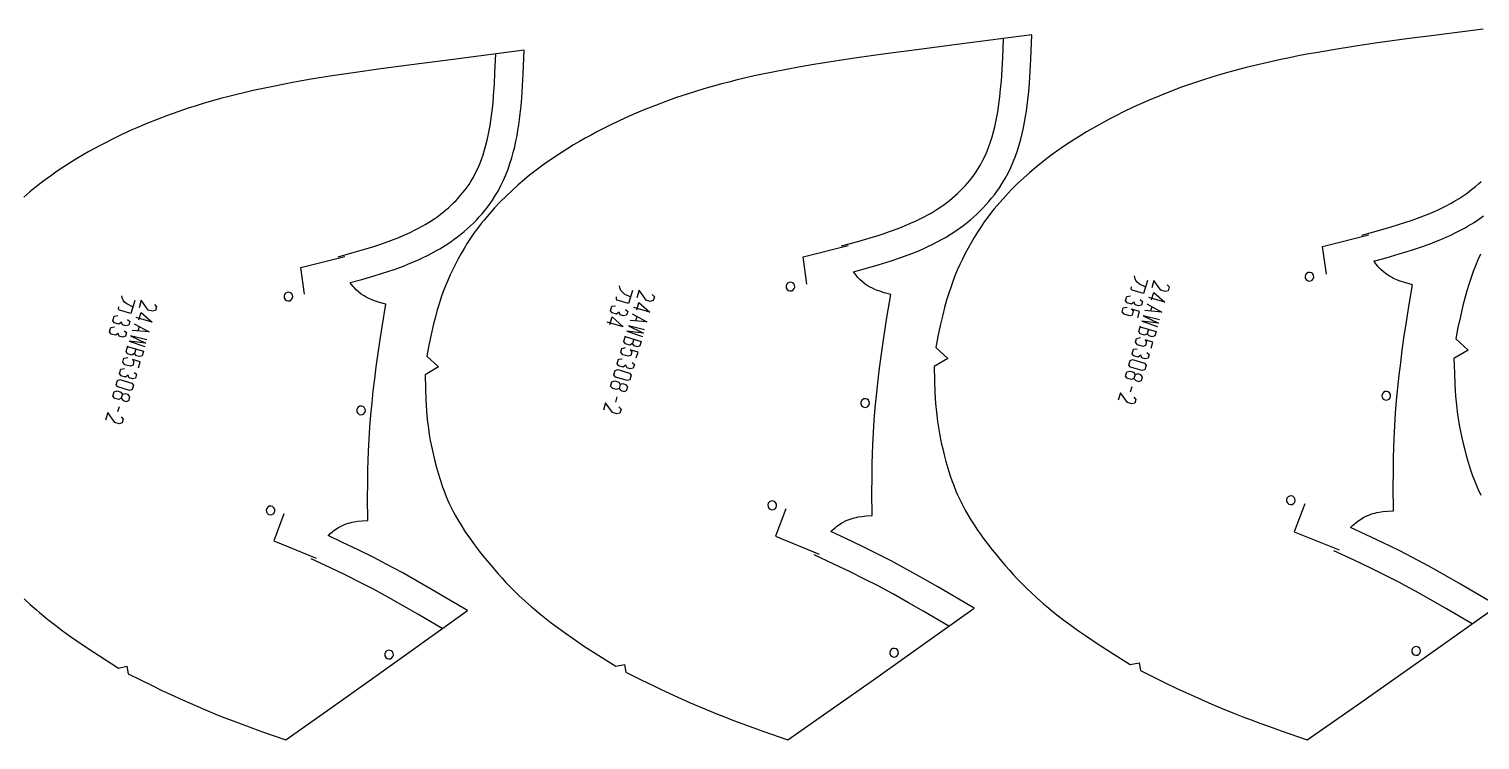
# Model space of a CAD drawing. Extents: x 870 to 2252, y -335 to 1751.
# Drawn here: x 1222.5 to 1638.4, y 1058.3 to 1262 of the extents above; entities that cross this region are included whole.
import ezdxf

# ---------------------------------------------------------------- set-up
doc = ezdxf.new("R2010")
doc.units = 0

msp = doc.modelspace()

# ---------------------------------------------------------------- linework, layer by layer
for points in [[(1639.35791, 1262.010498), (1625.968384, 1260.289917), (1617.505493, 1259.184937), (1609.049072, 1258.024048), (1602.713501, 1257.091431), (1596.38562, 1256.085693), (1591.35498, 1255.220703), (1588.843384, 1254.763428), (1586.335083, 1254.287598), (1583.830933, 1253.792114), (1581.331055, 1253.275757), (1578.836548, 1252.737061), (1576.347778, 1252.174561), (1573.865479, 1251.587036), (1571.390137, 1250.973267), (1568.922485, 1250.331787), (1566.463257, 1249.661499), (1564.012939, 1248.960693), (1561.572266, 1248.22876), (1559.141357, 1247.463379), (1555.988525, 1246.414307), (1552.855103, 1245.306641), (1549.742676, 1244.140137), (1546.651978, 1242.913696), (1543.584595, 1241.627441), (1542.060181, 1240.96167), (1539.029785, 1239.584839), (1536.025757, 1238.146973), (1534.267578, 1237.270386), (1532.520142, 1236.371948), (1530.783813, 1235.451172), (1529.060181, 1234.507202), (1527.349609, 1233.539673), (1525.653564, 1232.548096), (1523.972656, 1231.53186), (1522.307739, 1230.490112), (1520.660156, 1229.422729), (1519.030762, 1228.328979), (1517.420288, 1227.208374), (1515.829834, 1226.060425), (1514.260132, 1224.884155), (1512.712646, 1223.67981), (1511.187744, 1222.445801), (1509.33728, 1220.880493), (1507.526367, 1219.268677), (1505.758911, 1217.609619), (1504.038086, 1215.902344), (1502.367432, 1214.145386), (1500.750488, 1212.338623), (1499.190796, 1210.480225), (1498.433105, 1209.531372), (1497.36438, 1208.13501), (1496.328735, 1206.712036), (1495.326782, 1205.26355), (1494.359131, 1203.790894), (1493.426514, 1202.294922), (1492.529175, 1200.776978), (1491.667969, 1199.238403), (1490.843262, 1197.67981), (1490.05542, 1196.102661), (1489.30542, 1194.507935), (1488.593506, 1192.896851), (1487.920532, 1191.270752), (1487.286865, 1189.630249), (1486.693115, 1187.977173), (1486.139526, 1186.31189), (1485.519653, 1184.270142), (1484.952271, 1182.214478), (1484.429443, 1180.147217), (1483.711182, 1177.029053), (1483.047607, 1173.896851), (1482.411377, 1170.757324), (1485.90979, 1167.571411), (1481.928589, 1165.286011), (1482.032349, 1161.207031), (1482.1604, 1157.947998), (1482.251709, 1156.320801), (1482.366699, 1154.695923), (1482.600464, 1152.194458), (1482.929077, 1149.5625), (1483.193726, 1147.81311), (1483.494019, 1146.068237), (1484.008911, 1143.460571), (1484.394043, 1141.729248), (1484.811523, 1140.003784), (1485.318237, 1138.075928), (1485.587646, 1137.116089), (1486.160889, 1135.207031), (1486.465698, 1134.258545), (1487.11438, 1132.376343), (1487.458984, 1131.443359), (1488.191406, 1129.596436), (1488.580322, 1128.683105), (1488.984619, 1127.776978), (1489.842285, 1125.989136), (1490.327515, 1125.048828), (1490.831055, 1124.118286), (1491.890259, 1122.284668), (1492.443726, 1121.380859), (1493.593872, 1119.598267), (1494.188599, 1118.718384), (1495.412598, 1116.980347), (1496.039795, 1116.121338), (1497.320435, 1114.422119), (1498.629395, 1112.745483), (1499.687622, 1111.424927), (1501.30188, 1109.469971), (1502.397827, 1108.185791), (1503.510864, 1106.917847), (1504.642578, 1105.667358), (1505.793701, 1104.435425), (1506.965698, 1103.223267), (1508.72998, 1101.476196), (1509.629028, 1100.619141), (1511.458618, 1098.937134), (1513.327637, 1097.296875), (1514.276001, 1096.492065), (1516.198242, 1094.911987), (1517.171387, 1094.136597), (1519.139648, 1092.61377), (1521.134521, 1091.127686), (1522.236816, 1090.328857), (1523.345703, 1089.539917), (1525.581177, 1087.988892), (1528.97168, 1085.718628), (1532.395752, 1083.499146), (1538.142822, 1079.861084), (1540.692261, 1080.420776), (1541.144531, 1078.14502), (1548.202271, 1074.673462), (1551.353516, 1073.1604), (1554.085571, 1071.880737), (1557.55188, 1070.30603), (1559.87439, 1069.28186), (1562.205688, 1068.278198), (1564.546021, 1067.295532), (1568.072754, 1065.861206), (1570.434326, 1064.932007), (1572.876099, 1063.996704), (1575.325317, 1063.081543), (1577.780884, 1062.183228), (1581.473511, 1060.860962), (1588.87854, 1058.268555), (1603.283813, 1068.334473), (1614.072632, 1075.906128), (1624.023193, 1082.932495), (1643.499512, 1096.745483), (1632.88855, 1102.915771), (1628.363525, 1105.497925), (1623.795898, 1108.036255), (1620.71106, 1109.700317), (1619.125732, 1110.537598), (1615.222778, 1112.539551), (1610.517578, 1114.855957), (1605.814941, 1117.09729), (1601.355103, 1119.182617), (1601.913696, 1119.732056), (1602.243896, 1120.033936), (1602.926025, 1120.610229), (1603.278198, 1120.884033), (1604.004517, 1121.399292), (1604.76001, 1121.868408), (1605.14856, 1122.08374), (1605.979614, 1122.490112), (1606.548706, 1122.729614), (1607.128052, 1122.944702), (1607.715942, 1123.135498), (1608.311035, 1123.30249), (1608.911865, 1123.446045), (1609.516724, 1123.567017), (1610.601318, 1123.729248), (1611.965332, 1123.860474), (1613.608521, 1123.962158), (1613.58606, 1130.877441), (1613.602661, 1135.025757), (1613.660767, 1139.172607), (1613.730225, 1141.936279), (1613.829956, 1144.698853), (1614.011719, 1148.323242), (1614.249756, 1151.94519), (1614.541016, 1155.564087), (1614.882324, 1159.179199), (1615.270142, 1162.790283), (1615.701172, 1166.396484), (1616.172485, 1169.997681), (1616.747803, 1174.053467), (1617.258545, 1177.435791), (1617.970703, 1181.940308), (1619.076172, 1188.690552), (1617.138672, 1189.239624), (1615.861694, 1189.649658), (1615.230713, 1189.877808), (1614.606323, 1190.125732), (1613.672607, 1190.546875), (1613.059448, 1190.861694), (1612.460449, 1191.203003), (1611.593506, 1191.764404), (1610.77356, 1192.386719), (1610.009155, 1193.070435), (1609.398071, 1193.711548), (1609.109619, 1194.048096), (1608.564453, 1194.748779), (1608.05835, 1195.4823), (1608.031494, 1195.524658), (1611.561157, 1196.481812), (1615.293091, 1197.546387), (1617.80603, 1198.309204), (1619.110718, 1198.724365), (1621.636963, 1199.572266), (1624.160645, 1200.48877), (1625.47522, 1200.997192), (1627.212891, 1201.706177), (1628.936157, 1202.456543), (1629.858032, 1202.878662), (1631.551025, 1203.696411), (1632.473755, 1204.166748), (1634.14917, 1205.069946), (1635.068848, 1205.595093), (1636.750244, 1206.613281), (1638.413208, 1207.704834), (1639.447266, 1208.429443)], [(1509.949707, 1260.334351), (1489.263062, 1257.659546), (1476.230469, 1255.969971), (1467.992798, 1254.884766), (1459.761719, 1253.744995), (1453.595093, 1252.82959), (1447.435913, 1251.842651), (1442.538452, 1250.993774), (1440.093384, 1250.544922), (1435.213745, 1249.592163), (1432.780273, 1249.085571), (1430.352051, 1248.557129), (1427.929321, 1248.005615), (1425.513062, 1247.429688), (1423.10376, 1246.827881), (1420.702026, 1246.199219), (1418.30835, 1245.542358), (1415.923584, 1244.855713), (1413.548462, 1244.138428), (1411.182739, 1243.38855), (1408.112793, 1242.360474), (1405.062134, 1241.275024), (1402.03186, 1240.131714), (1399.023071, 1238.930298), (1396.037354, 1237.67041), (1394.553223, 1237.018311), (1391.603882, 1235.669678), (1388.680298, 1234.261719), (1386.967773, 1233.402832), (1385.265747, 1232.522339), (1383.574951, 1231.620117), (1381.89624, 1230.695313), (1380.230713, 1229.747437), (1378.579224, 1228.776123), (1376.942505, 1227.780762), (1375.321899, 1226.76062), (1373.717773, 1225.715454), (1372.131592, 1224.644531), (1370.564087, 1223.547485), (1369.016113, 1222.423828), (1367.488403, 1221.272583), (1365.982422, 1220.093872), (1364.498779, 1218.886353), (1362.696045, 1217.352905), (1360.932495, 1215.774414), (1359.21106, 1214.14978), (1357.5354, 1212.478149), (1355.908691, 1210.758423), (1354.334717, 1208.98999), (1352.816162, 1207.171631), (1352.078979, 1206.243408), (1351.037354, 1204.875488), (1350.028076, 1203.481812), (1349.05188, 1202.063354), (1348.109131, 1200.621338), (1347.200562, 1199.156738), (1346.326538, 1197.670898), (1345.487671, 1196.164673), (1344.684326, 1194.639282), (1343.917114, 1193.095703), (1343.186646, 1191.535156), (1342.493408, 1189.958862), (1341.838135, 1188.367798), (1341.220703, 1186.762939), (1340.642456, 1185.145752), (1340.103271, 1183.516724), (1339.498901, 1181.518311), (1338.945801, 1179.506348), (1338.435913, 1177.483154), (1337.735474, 1174.431763), (1337.088257, 1171.366577), (1336.467651, 1168.294556), (1339.871216, 1165.178589), (1335.995239, 1162.940552), (1336.09436, 1158.949219), (1336.217773, 1155.760132), (1336.305786, 1154.167969), (1336.41687, 1152.578003), (1336.643433, 1150.130249), (1336.961792, 1147.555176), (1337.21875, 1145.843628), (1337.510132, 1144.136475), (1338.010132, 1141.584839), (1338.384155, 1139.890625), (1338.789795, 1138.202148), (1339.28186, 1136.316528), (1339.543457, 1135.377808), (1340.100464, 1133.510254), (1340.396729, 1132.58252), (1341.026855, 1130.741211), (1341.361816, 1129.828369), (1342.073975, 1128.020996), (1342.452148, 1127.127197), (1342.845459, 1126.240479), (1343.67981, 1124.490723), (1344.151367, 1123.571411), (1344.641113, 1122.661377), (1345.670776, 1120.868164), (1346.208984, 1119.984375), (1347.327515, 1118.240479), (1347.905884, 1117.379761), (1349.096558, 1115.679321), (1349.706665, 1114.838867), (1350.952759, 1113.176025), (1352.226196, 1111.535156), (1353.255249, 1110.243774), (1354.825317, 1108.332031), (1355.891235, 1107.075806), (1356.973999, 1105.835571), (1358.074951, 1104.612305), (1359.195068, 1103.407227), (1360.335571, 1102.221436), (1362.051392, 1100.513306), (1362.925781, 1099.675293), (1364.705322, 1098.030396), (1366.523682, 1096.426392), (1367.446167, 1095.63916), (1369.31665, 1094.09375), (1370.26355, 1093.335083), (1372.179077, 1091.845581), (1374.120483, 1090.391724), (1375.192749, 1089.610718), (1376.271484, 1088.839355), (1378.446167, 1087.322754), (1381.745117, 1085.102905), (1385.076904, 1082.932495), (1390.669312, 1079.374878), (1393.150879, 1079.923584), (1393.589966, 1077.696899), (1398.165161, 1075.427368), (1401.223145, 1073.930786), (1403.52417, 1072.823853), (1406.182617, 1071.572998), (1409.555298, 1070.033813), (1411.815308, 1069.032593), (1414.083862, 1068.051514), (1416.361328, 1067.090942), (1419.793213, 1065.688965), (1422.091553, 1064.78064), (1424.467407, 1063.866577), (1426.850952, 1062.97229), (1429.240234, 1062.09436), (1432.833862, 1060.802124), (1440.040161, 1058.268555), (1454.065308, 1068.125), (1464.569214, 1075.53894), (1474.257324, 1082.418945), (1493.381348, 1096.05957), (1483.014526, 1102.117432), (1478.609863, 1104.643066), (1474.152344, 1107.132324), (1469.634766, 1109.563354), (1465.812988, 1111.533203), (1461.231567, 1113.799316), (1456.653076, 1115.991577), (1452.346191, 1118.014648), (1452.753662, 1118.417603), (1453.074951, 1118.713135), (1453.739136, 1119.277588), (1454.082153, 1119.545654), (1454.789551, 1120.050415), (1455.525635, 1120.51001), (1455.904297, 1120.721191), (1456.713135, 1121.119019), (1457.266846, 1121.353516), (1457.830688, 1121.564331), (1458.403076, 1121.751221), (1458.982422, 1121.914917), (1459.567505, 1122.05603), (1460.156494, 1122.174561), (1461.212158, 1122.333862), (1462.539673, 1122.462769), (1464.139038, 1122.562988), (1464.120483, 1129.330078), (1464.138428, 1133.389282), (1464.196899, 1137.447144), (1464.265869, 1140.151489), (1464.364014, 1142.854858), (1464.542603, 1146.401489), (1464.775879, 1149.945801), (1465.061157, 1153.487061), (1465.394775, 1157.02478), (1465.773926, 1160.558472), (1466.195068, 1164.087524), (1466.655396, 1167.611572), (1467.217163, 1171.580444), (1467.715698, 1174.890625), (1468.411011, 1179.298706), (1469.48999, 1185.904663), (1467.60437, 1186.44104), (1466.361328, 1186.841553), (1465.747437, 1187.064453), (1465.140015, 1187.306763), (1464.231201, 1187.71875), (1463.634521, 1188.026733), (1463.051392, 1188.360474), (1462.20813, 1188.909668), (1461.4104, 1189.518066), (1460.667114, 1190.186279), (1460.072021, 1190.813843), (1459.79126, 1191.143066), (1459.26062, 1191.828857), (1458.848267, 1192.430176), (1462.255493, 1193.360718), (1465.891846, 1194.405151), (1468.341187, 1195.153931), (1469.614502, 1195.561646), (1472.078369, 1196.394165), (1474.539673, 1197.293701), (1475.823242, 1197.793335), (1477.520264, 1198.490234), (1479.203247, 1199.227661), (1480.104858, 1199.643188), (1481.757202, 1200.446045), (1482.660156, 1200.909058), (1484.29541, 1201.796265), (1485.195313, 1202.312988), (1486.837524, 1203.313477), (1488.461792, 1204.38562), (1489.473999, 1205.099365), (1490.44873, 1205.821655), (1491.408813, 1206.569946), (1492.35376, 1207.343994), (1493.282104, 1208.144287), (1494.192627, 1208.970459), (1495.083984, 1209.822754), (1495.955566, 1210.701416), (1496.80542, 1211.606323), (1497.632446, 1212.537964), (1498.435303, 1213.496094), (1499.212769, 1214.481323), (1499.962646, 1215.493042), (1500.684082, 1216.532104), (1501.389038, 1217.620117), (1502.296387, 1219.148926), (1503.140259, 1220.726563), (1503.90918, 1222.322266), (1504.607178, 1223.931274), (1505.238892, 1225.550171), (1505.808716, 1227.175781), (1506.320923, 1228.805054), (1506.779663, 1230.435181), (1507.189209, 1232.062988), (1507.553711, 1233.68689), (1507.876831, 1235.304443), (1508.16272, 1236.913818), (1508.414185, 1238.512085), (1508.63562, 1240.098145), (1508.831177, 1241.68396), (1509.082886, 1244.066406), (1509.289673, 1246.451416), (1509.524048, 1249.938965), (1509.694946, 1253.391846), (1509.949707, 1260.334351)], [(1455.356201, 1199.873291), (1460.070313, 1201.160645), (1463.589844, 1202.171509), (1465.922119, 1202.884399), (1467.082764, 1203.256104), (1469.391357, 1204.036011), (1471.679932, 1204.872559), (1472.81543, 1205.314453), (1474.356079, 1205.947144), (1475.882202, 1206.615967), (1476.639038, 1206.964722), (1478.138428, 1207.693359), (1478.880249, 1208.073853), (1480.34668, 1208.869141), (1481.070557, 1209.284912), (1482.497925, 1210.154419), (1483.895752, 1211.077148), (1484.727905, 1211.663818), (1485.547119, 1212.271118), (1486.352173, 1212.898315), (1487.141968, 1213.545532), (1487.915405, 1214.212158), (1488.671509, 1214.898193), (1489.409058, 1215.603271), (1490.126709, 1216.326904), (1490.823364, 1217.068848), (1491.498413, 1217.829102), (1492.150269, 1218.607056), (1492.778076, 1219.402588), (1493.380493, 1220.215332), (1493.956543, 1221.045166), (1494.504639, 1221.891357), (1495.239014, 1223.12854), (1495.91748, 1224.396606), (1496.542358, 1225.693359), (1497.116211, 1227.016235), (1497.641479, 1228.362793), (1498.12085, 1229.730713), (1498.557007, 1231.117676), (1498.952026, 1232.520874), (1499.308716, 1233.938477), (1499.629395, 1235.367676), (1499.91687, 1236.806274), (1500.173584, 1238.251709), (1500.401855, 1239.70166), (1500.60437, 1241.153931), (1500.783447, 1242.605469), (1501.019775, 1244.841919), (1501.213257, 1247.072876), (1501.4375, 1250.410645), (1501.602295, 1253.740601), (1501.805542, 1259.28125)], [(1364.395142, 1255.963623), (1344.051025, 1253.308472), (1331.375122, 1251.649902), (1323.362915, 1250.584595), (1315.357178, 1249.465942), (1309.359497, 1248.567627), (1303.369141, 1247.599365), (1298.604858, 1246.766602), (1296.226196, 1246.326416), (1291.47937, 1245.391968), (1289.112305, 1244.895264), (1286.750244, 1244.377319), (1284.393921, 1243.83667), (1282.043579, 1243.272095), (1279.700317, 1242.682495), (1277.364136, 1242.066406), (1275.036377, 1241.422974), (1272.717163, 1240.750244), (1270.407104, 1240.047852), (1268.106812, 1239.313599), (1265.119873, 1238.306396), (1262.151733, 1237.243042), (1259.203735, 1236.123291), (1256.276978, 1234.946655), (1253.372681, 1233.712891), (1251.929321, 1233.074585), (1249.060791, 1231.754395), (1246.217651, 1230.376343), (1244.550903, 1229.534912), (1242.894287, 1228.672607), (1241.248901, 1227.788818), (1239.615234, 1226.883179), (1237.994507, 1225.954956), (1236.387573, 1225.004028), (1234.795288, 1224.029541), (1233.218506, 1223.031006), (1231.658081, 1222.007935), (1230.115112, 1220.959839), (1228.590454, 1219.886353), (1227.084961, 1218.786865), (1225.599487, 1217.660645), (1224.135254, 1216.50769), (1222.692505, 1215.326782), (1220.937744, 1213.825317)], [(1221.105225, 1098.731201), (1222.834839, 1097.123657), (1224.602417, 1095.555664), (1225.49939, 1094.786133), (1227.317749, 1093.275269), (1228.238525, 1092.533569), (1230.101074, 1091.077271), (1231.989136, 1089.655762), (1233.031494, 1088.892456), (1234.080078, 1088.138672), (1236.194214, 1086.656494), (1239.401367, 1084.487061), (1242.640747, 1082.365601), (1248.078735, 1078.888306), (1250.492432, 1079.42627), (1250.918457, 1077.248535), (1257.595703, 1073.932495), (1260.577515, 1072.487305), (1263.162354, 1071.265015), (1266.441528, 1069.761353), (1268.638916, 1068.783203), (1270.844849, 1067.824829), (1273.059326, 1066.886353), (1276.396484, 1065.516724), (1278.631714, 1064.629272), (1280.941895, 1063.73645), (1283.259155, 1062.862793), (1285.582764, 1062.005371), (1289.077026, 1060.743042), (1296.084473, 1058.268555), (1309.729492, 1067.915405), (1319.948608, 1075.171509), (1329.374023, 1081.905396), (1348.144653, 1095.374268), (1338.024292, 1101.318481), (1333.739868, 1103.787842), (1329.402588, 1106.221924), (1325.006348, 1108.599731), (1321.286377, 1110.526245), (1316.828857, 1112.742065), (1312.374634, 1114.885254), (1308.218872, 1116.846802), (1308.476318, 1117.103027), (1308.788818, 1117.392212), (1309.435181, 1117.944702), (1309.768921, 1118.207031), (1310.457275, 1118.701416), (1311.174072, 1119.151733), (1311.542725, 1119.358643), (1312.329224, 1119.747803), (1312.867798, 1119.977417), (1313.416016, 1120.183716), (1313.9729, 1120.366943), (1314.536743, 1120.527466), (1315.105713, 1120.665771), (1315.679077, 1120.781982), (1316.705566, 1120.938354), (1317.996704, 1121.065063), (1319.552612, 1121.16394), (1319.537598, 1127.782593), (1319.557007, 1131.752686), (1319.615723, 1135.721558), (1319.684204, 1138.366577), (1319.780884, 1141.01062), (1319.956177, 1144.479614), (1320.184937, 1147.946289), (1320.463867, 1151.410034), (1320.790161, 1154.870239), (1321.1604, 1158.326416), (1321.571899, 1161.77832), (1322.021118, 1165.225342), (1322.569336, 1169.107422), (1323.055786, 1172.345093), (1323.734009, 1176.656738), (1324.786499, 1183.118408), (1322.952637, 1183.642212), (1321.744019, 1184.033325), (1320.556641, 1184.487915), (1319.672607, 1184.890503), (1319.092285, 1185.19165), (1318.525146, 1185.518066), (1317.705078, 1186.05481), (1316.929932, 1186.649292), (1316.207886, 1187.30188), (1315.628662, 1187.916016), (1315.355591, 1188.238159), (1314.8396, 1188.908813), (1314.548462, 1189.336182), (1317.833252, 1190.239868), (1321.374023, 1191.26416), (1323.760498, 1191.998779), (1325.002686, 1192.399292), (1327.403442, 1193.216187), (1329.802368, 1194.098755), (1331.05542, 1194.589844), (1332.711426, 1195.274536), (1334.353516, 1195.998779), (1335.235107, 1196.407837), (1336.84729, 1197.196289), (1337.730225, 1197.6521), (1339.325439, 1198.522827), (1340.205444, 1199.031494), (1341.808594, 1200.013916), (1343.393921, 1201.066895), (1344.384399, 1201.769531), (1345.337524, 1202.480225), (1346.276367, 1203.216309), (1347.199829, 1203.977783), (1348.106812, 1204.764282), (1348.996704, 1205.57666), (1349.867798, 1206.414429), (1350.71875, 1207.277588), (1351.548828, 1208.166748), (1352.356812, 1209.081787), (1353.140869, 1210.022705), (1353.900024, 1210.98999), (1354.632202, 1211.983154), (1355.33667, 1213.003174), (1356.025146, 1214.071045), (1356.912598, 1215.573242), (1357.738281, 1217.123657), (1358.489868, 1218.690796), (1359.172363, 1220.270752), (1359.789551, 1221.859863), (1360.346069, 1223.454834), (1360.846191, 1225.053101), (1361.294189, 1226.651367), (1361.693848, 1228.247437), (1362.049683, 1229.838989), (1362.36499, 1231.423828), (1362.643677, 1233.000366), (1362.88916, 1234.565552), (1363.105103, 1236.11853), (1363.296021, 1237.671021), (1363.541992, 1240.003296), (1363.744141, 1242.338135), (1363.973877, 1245.751343), (1364.141846, 1249.130249), (1364.395142, 1255.963623)], [(1311.047363, 1196.773926), (1315.633301, 1198.035645), (1319.057007, 1199.026001), (1321.325806, 1199.724365), (1322.454712, 1200.088501), (1324.700073, 1200.852417), (1326.925781, 1201.671265), (1328.030029, 1202.104126), (1329.529297, 1202.723999), (1331.014526, 1203.378906), (1331.750854, 1203.720581), (1333.209839, 1204.434082), (1333.931396, 1204.806641), (1335.357788, 1205.585327), (1336.06189, 1205.992065), (1337.449829, 1206.842896), (1338.808838, 1207.745483), (1339.619141, 1208.320313), (1340.41687, 1208.915161), (1341.200439, 1209.529541), (1341.96936, 1210.16333), (1342.722046, 1210.816162), (1343.457642, 1211.487671), (1344.175293, 1212.177856), (1344.873535, 1212.886108), (1345.551392, 1213.612061), (1346.207886, 1214.355713), (1346.842041, 1215.116699), (1347.452637, 1215.894775), (1348.038208, 1216.689209), (1348.598511, 1217.500488), (1349.131836, 1218.327515), (1349.847656, 1219.538818), (1350.508545, 1220.780151), (1351.11731, 1222.049438), (1351.676392, 1223.34375), (1352.18811, 1224.661377), (1352.655151, 1225.999634), (1353.079712, 1227.356201), (1353.464355, 1228.72876), (1353.811523, 1230.115112), (1354.123901, 1231.512817), (1354.403931, 1232.919556), (1354.653931, 1234.33313), (1354.876099, 1235.750732), (1355.073608, 1237.170776), (1355.248047, 1238.590088), (1355.47876, 1240.777588), (1355.667725, 1242.959595), (1355.887329, 1246.224243), (1356.049316, 1249.481201), (1356.250122, 1254.900635)], [(1604.547974, 1202.972412), (1609.390137, 1204.285767), (1613.005493, 1205.317017), (1615.401367, 1206.044312), (1616.593872, 1206.423706), (1618.965576, 1207.219849), (1621.317017, 1208.073608), (1622.483765, 1208.52478), (1624.065552, 1209.17041), (1625.632813, 1209.852661), (1626.410156, 1210.20874), (1627.950073, 1210.952515), (1628.712036, 1211.340698), (1630.218384, 1212.152954), (1630.962036, 1212.577637), (1632.428711, 1213.465698), (1633.865479, 1214.408569), (1634.71936, 1215.007202), (1635.560181, 1215.626831), (1636.386475, 1216.266968), (1637.19751, 1216.92749), (1637.991699, 1217.608154), (1638.768066, 1218.308716)], [(1594.399658, 1191.747925), (1593.273193, 1199.715576), (1606.567627, 1203.032593)], [(1445.473999, 1188.88501), (1444.381226, 1196.681274), (1457.321899, 1199.932983)], [(1301.43103, 1186.022095), (1300.372192, 1193.646729), (1312.959229, 1196.833252)], [(1638.549072, 1197.480591), (1637.818604, 1195.834961), (1637.128052, 1194.173706), (1636.477661, 1192.497681), (1635.86853, 1190.808716), (1635.300781, 1189.107056), (1634.665161, 1187.021851), (1634.083618, 1184.922607), (1633.547974, 1182.811279), (1632.811646, 1179.626587), (1632.131836, 1176.427002), (1631.479858, 1173.220337), (1635.073242, 1169.964355), (1630.986694, 1167.631836), (1631.095093, 1163.464966), (1631.228271, 1160.135742), (1631.322632, 1158.473755), (1631.441406, 1156.814087), (1631.682495, 1154.258667), (1632.021118, 1151.569702), (1632.293579, 1149.782471), (1632.602661, 1148), (1633.132446, 1145.336426), (1633.528564, 1143.567749), (1633.95813, 1141.80542), (1634.479492, 1139.835327), (1634.75647, 1138.854492), (1635.346313, 1136.903687), (1635.65979, 1135.934814), (1636.32666, 1134.011841), (1636.68103, 1133.058716), (1637.433716, 1131.171875), (1637.833252, 1130.238892), (1638.680786, 1128.396362)], [(1543.073853, 1189.932007), (1541.964233, 1186.199707), (1538.693237, 1187.172363), (1538.449707, 1187.427124), (1538.523193, 1188.13562)], [(1542.59668, 1188.019775), (1540.809448, 1188.916382), (1540.183838, 1189.421997), (1539.750732, 1189.961548), (1539.569458, 1190.42627), (1539.362183, 1191.263672)], [(1548.738281, 1188.749878), (1549.362183, 1188.085083), (1549.044189, 1187.015747), (1548.164673, 1186.820801), (1546.948608, 1187.182495), (1544.953247, 1189.98938), (1544.317261, 1187.850586)], [(1590.766235, 1190.926514), (1590.712158, 1191.411255), (1590.476685, 1191.838379), (1590.095703, 1192.142822), (1589.627319, 1192.278442), (1589.142456, 1192.224365), (1588.715454, 1191.988892), (1588.410889, 1191.60791), (1588.275269, 1191.139404), (1588.329468, 1190.654663), (1588.564819, 1190.227417), (1588.945801, 1189.922974), (1589.414307, 1189.787476), (1589.899048, 1189.841553), (1590.326172, 1190.077026), (1590.630737, 1190.457886), (1590.766235, 1190.926514)], [(1252.276367, 1182.319946), (1250.489014, 1183.216553), (1249.863403, 1183.722046), (1249.43042, 1184.261597), (1249.249023, 1184.726196), (1249.041748, 1185.563843)], [(1298.057739, 1185.226929), (1298.003662, 1185.71167), (1297.768311, 1186.138794), (1297.387329, 1186.443237), (1296.918701, 1186.578857), (1296.434082, 1186.52478), (1296.006958, 1186.289307), (1295.702271, 1185.908325), (1295.566895, 1185.439819), (1295.62085, 1184.955078), (1295.856323, 1184.527954), (1296.237305, 1184.223511), (1296.705811, 1184.087891), (1297.190552, 1184.141968), (1297.617676, 1184.377441), (1297.922119, 1184.758423), (1298.057739, 1185.226929)], [(1395.472412, 1187.082031), (1394.362671, 1183.349731), (1391.091675, 1184.322388), (1390.848145, 1184.577271), (1390.921631, 1185.285767)], [(1394.995117, 1185.169922), (1393.207764, 1186.066528), (1392.582153, 1186.572144), (1392.14917, 1187.111572), (1391.967896, 1187.576294), (1391.76062, 1188.41394)], [(1401.136719, 1185.900024), (1401.76062, 1185.235229), (1401.442627, 1184.165894), (1400.56311, 1183.970947), (1399.347046, 1184.33252), (1397.351685, 1187.139404), (1396.715698, 1185.000732)], [(1441.970581, 1188.07666), (1441.916504, 1188.561401), (1441.68103, 1188.988525), (1441.300171, 1189.293091), (1440.831543, 1189.428589), (1440.346802, 1189.374512), (1439.9198, 1189.13916), (1439.615234, 1188.758057), (1439.479614, 1188.289551), (1439.533691, 1187.804932), (1439.769165, 1187.377686), (1440.150269, 1187.073242), (1440.618774, 1186.937744), (1441.103394, 1186.991821), (1441.53064, 1187.227173), (1441.834961, 1187.608154), (1441.970581, 1188.07666)], [(1541.040771, 1184.475098), (1541.702026, 1183.936279), (1541.384033, 1182.866821), (1540.504517, 1182.671875), (1539.582031, 1182.946167), (1539.259521, 1183.703857), (1538.502319, 1183.153076), (1537.244385, 1183.527222), (1536.781982, 1184.121094), (1537.162354, 1185.400146), (1538.215698, 1185.56604)], [(1544.282349, 1184.355713), (1544.918213, 1186.494385), (1548.05542, 1183.690308), (1543.484497, 1185.049316)], [(1252.75354, 1184.232056), (1251.643921, 1180.499634), (1248.372803, 1181.47229), (1248.12915, 1181.727295), (1248.202881, 1182.435669)], [(1258.417725, 1183.049927), (1259.041748, 1182.385132), (1258.723755, 1181.315796), (1257.844238, 1181.120972), (1256.628052, 1181.482422), (1254.632813, 1184.289307), (1253.996948, 1182.150635)], [(1393.439087, 1181.625244), (1394.100464, 1181.086304), (1393.782471, 1180.016968), (1392.902954, 1179.822021), (1391.980225, 1180.096313), (1391.657959, 1180.854004), (1390.900757, 1180.303223), (1389.642822, 1180.677246), (1389.180298, 1181.27124), (1389.560547, 1182.550293), (1390.614136, 1182.716187)], [(1396.680786, 1181.505859), (1397.31665, 1183.644531), (1400.453857, 1180.840332), (1395.882935, 1182.199463)], [(1540.332886, 1179.331665), (1540.837891, 1181.030151), (1538.573364, 1181.703247), (1539.035767, 1181.109497), (1538.717896, 1180.040161), (1538.006104, 1179.795288), (1536.454468, 1180.256714), (1535.855469, 1181.005249), (1536.173462, 1182.074707), (1537.258057, 1182.345459)], [(1542.944458, 1183.233521), (1547.22876, 1180.910034)], [(1544.354492, 1182.449219), (1543.974243, 1181.170166)], [(1250.720337, 1178.775269), (1251.381592, 1178.236206), (1251.063599, 1177.16687), (1250.184204, 1176.972046), (1249.261475, 1177.246216), (1248.939209, 1178.003906), (1248.182007, 1177.453125), (1246.923828, 1177.827148), (1246.461548, 1178.421143), (1246.841797, 1179.700195), (1247.895264, 1179.866089)], [(1252.624146, 1177.533569), (1256.908447, 1175.209961)], [(1253.962036, 1178.655762), (1254.597778, 1180.794434), (1257.734985, 1177.990234), (1253.164063, 1179.349487)], [(1389.02063, 1177.356934), (1389.656494, 1179.495605), (1392.793701, 1176.691406), (1388.222778, 1178.050537)], [(1399.627197, 1178.060059), (1394.769287, 1178.45459)], [(1395.342896, 1180.383667), (1399.627197, 1178.060059)], [(1396.75293, 1179.599243), (1396.372681, 1178.320313)], [(1546.557983, 1178.653687), (1541.918457, 1179.782104), (1546.271118, 1177.689209), (1541.475708, 1178.293579), (1545.984375, 1176.724854)], [(1547.22876, 1180.910034), (1542.371094, 1181.304565)], [(1249.762573, 1175.554565), (1250.424072, 1175.015503), (1250.106079, 1173.946167), (1249.226563, 1173.751343), (1248.303833, 1174.025635), (1247.981567, 1174.783325), (1247.224365, 1174.232422), (1245.966431, 1174.606567), (1245.503906, 1175.200439), (1245.884155, 1176.479492), (1246.937622, 1176.645508)], [(1256.237427, 1172.953857), (1251.5979, 1174.082275), (1255.950806, 1171.989258), (1251.155273, 1172.593628), (1255.663818, 1171.02478)], [(1256.908447, 1175.209961), (1252.050537, 1175.604492)], [(1254.034058, 1176.749268), (1253.653687, 1175.470215)], [(1393.402832, 1173.858521), (1397.973755, 1172.49939), (1397.593384, 1171.220337), (1396.881714, 1170.975464), (1395.958984, 1171.249878), (1395.454834, 1171.856201), (1394.680542, 1171.401733), (1393.422607, 1171.775879), (1392.991333, 1172.474609), (1393.471436, 1174.089111)], [(1398.956421, 1175.803833), (1394.316895, 1176.932373), (1398.669556, 1174.839355), (1393.874023, 1175.443604), (1398.382813, 1173.874878)], [(1395.835083, 1173.135254), (1395.454834, 1171.856201)], [(1544.162598, 1170.5979), (1544.667603, 1172.296387), (1542.403076, 1172.969604), (1542.865601, 1172.375732), (1542.547607, 1171.306396), (1541.835693, 1171.061523), (1540.28418, 1171.522949), (1539.685181, 1172.271484), (1540.003296, 1173.340942), (1541.087769, 1173.611694)], [(1541.004395, 1176.708374), (1545.575439, 1175.349243), (1545.195068, 1174.07019), (1544.483276, 1173.825439), (1543.560791, 1174.099609), (1543.056396, 1174.706055), (1542.282349, 1174.251709), (1541.02417, 1174.625732), (1540.592896, 1175.324463), (1541.072876, 1176.939087)], [(1543.436646, 1175.985107), (1543.056396, 1174.706055)], [(1250.684082, 1171.008423), (1255.255005, 1169.649292), (1254.874634, 1168.370239), (1254.162842, 1168.125488), (1253.240234, 1168.39978), (1252.735962, 1169.006226), (1251.961792, 1168.551636), (1250.703735, 1168.925781), (1250.272461, 1169.624634), (1250.752686, 1171.239014)], [(1253.116211, 1170.285156), (1252.735962, 1169.006226)], [(1396.561035, 1167.748047), (1397.06604, 1169.446411), (1394.801514, 1170.119873), (1395.264038, 1169.525879), (1394.945923, 1168.456543), (1394.234131, 1168.21167), (1392.682617, 1168.672974), (1392.083618, 1169.421753), (1392.401489, 1170.491089), (1393.486206, 1170.761841)], [(1542.955078, 1169.300171), (1543.616577, 1168.76123), (1543.298584, 1167.691895), (1542.419067, 1167.496826), (1541.496338, 1167.77124), (1541.174072, 1168.528931), (1540.416992, 1167.978149), (1539.158813, 1168.352173), (1538.696411, 1168.946045), (1539.07666, 1170.225098), (1540.130249, 1170.391113)], [(1253.842163, 1164.898071), (1254.347168, 1166.596436), (1252.082642, 1167.269775), (1252.545166, 1166.675781), (1252.227173, 1165.606445), (1251.515381, 1165.361694), (1249.963745, 1165.822998), (1249.364868, 1166.571655), (1249.682739, 1167.640991), (1250.767456, 1167.911743)], [(1395.353516, 1166.450195), (1396.015015, 1165.911255), (1395.697021, 1164.841919), (1394.817505, 1164.646973), (1393.89502, 1164.921265), (1393.57251, 1165.679077), (1392.815308, 1165.128296), (1391.557373, 1165.502197), (1391.094849, 1166.096191), (1391.475098, 1167.375244), (1392.528687, 1167.54126)], [(1537.738892, 1165.725464), (1538.119141, 1167.004517), (1538.837158, 1167.270264), (1542.233887, 1166.260254), (1542.690063, 1165.645264), (1542.309814, 1164.366211), (1541.5979, 1164.121582), (1538.201172, 1165.131592), (1537.738892, 1165.725464)], [(1247.418457, 1160.025391), (1247.798706, 1161.304565), (1248.516724, 1161.570313), (1251.913574, 1160.560303), (1252.369629, 1159.945313), (1251.98938, 1158.666382), (1251.277588, 1158.421631), (1247.880737, 1159.431641), (1247.418457, 1160.025391)], [(1252.634766, 1163.600098), (1253.296021, 1163.061279), (1252.978149, 1161.991821), (1252.098511, 1161.796875), (1251.176025, 1162.071167), (1250.853516, 1162.828979), (1250.096558, 1162.278198), (1248.838379, 1162.652222), (1248.376099, 1163.246094), (1248.756348, 1164.525146), (1249.809814, 1164.691284)], [(1391.643066, 1159.036499), (1392.147461, 1158.430176), (1393.069946, 1158.155884), (1393.78186, 1158.400635), (1394.099609, 1159.470093), (1393.643555, 1160.084839), (1392.720947, 1160.359253), (1391.96106, 1160.105835), (1391.643066, 1159.036499), (1390.900146, 1158.68689), (1389.809814, 1159.011108), (1389.179688, 1159.654907), (1389.559937, 1160.933838), (1390.445801, 1161.14978), (1391.536011, 1160.825562), (1391.96106, 1160.105835)], [(1390.137207, 1162.875488), (1390.517456, 1164.154541), (1391.235596, 1164.42041), (1394.632324, 1163.4104), (1395.088623, 1162.79541), (1394.708252, 1161.516357), (1393.996582, 1161.271729), (1390.599609, 1162.281738), (1390.137207, 1162.875488)], [(1539.244629, 1161.886353), (1539.749023, 1161.280029), (1540.671509, 1161.005737), (1541.383423, 1161.250488), (1541.701416, 1162.319824), (1541.245117, 1162.934692), (1540.322632, 1163.208984), (1539.562622, 1162.955811), (1539.244629, 1161.886353), (1538.501709, 1161.536865), (1537.411377, 1161.860962), (1536.78125, 1162.504761), (1537.161499, 1163.783691), (1538.047363, 1163.999634), (1539.137573, 1163.675415), (1539.562622, 1162.955811)], [(1248.924194, 1156.186401), (1249.428589, 1155.580078), (1250.351196, 1155.305786), (1251.062988, 1155.550659), (1251.380859, 1156.619995), (1250.924805, 1157.234741), (1250.002197, 1157.509155), (1249.242188, 1157.255859), (1248.924194, 1156.186401), (1248.181274, 1155.836792), (1247.090942, 1156.161011), (1246.460693, 1156.80481), (1246.841064, 1158.083862), (1247.726807, 1158.299683), (1248.817139, 1157.975464), (1249.242188, 1157.255859)], [(1391.018677, 1156.629639), (1390.569824, 1155.119995)], [(1539.162109, 1156.543457), (1539.786011, 1155.87854), (1539.46814, 1154.809204), (1538.588501, 1154.61438), (1537.372437, 1154.975952), (1535.377319, 1157.782837), (1534.741333, 1155.644165)], [(1538.620239, 1159.479492), (1538.171387, 1157.969849)], [(1612.803589, 1156.802979), (1612.749512, 1157.287598), (1612.514038, 1157.714844), (1612.133057, 1158.019409), (1611.664551, 1158.154785), (1611.17981, 1158.100708), (1610.752563, 1157.865234), (1610.448242, 1157.484375), (1610.312622, 1157.015747), (1610.366699, 1156.531128), (1610.602173, 1156.103882), (1610.983032, 1155.799561), (1611.45166, 1155.66394), (1611.936401, 1155.717896), (1612.363525, 1155.953369), (1612.667969, 1156.334351), (1612.803589, 1156.802979)], [(1248.299805, 1153.779541), (1247.851074, 1152.269897)], [(1318.886841, 1152.588379), (1318.832764, 1153.07312), (1318.59729, 1153.500244), (1318.216431, 1153.804688), (1317.747925, 1153.940308), (1317.263306, 1153.88623), (1316.83606, 1153.650757), (1316.531494, 1153.269775), (1316.396118, 1152.80127), (1316.450073, 1152.316528), (1316.685425, 1151.889404), (1317.066406, 1151.584839), (1317.534912, 1151.449341), (1318.019653, 1151.503418), (1318.446899, 1151.738892), (1318.751343, 1152.119873), (1318.886841, 1152.588379)], [(1391.560547, 1153.693481), (1392.184448, 1153.028687), (1391.866577, 1151.959351), (1390.987061, 1151.764404), (1389.770874, 1152.126099), (1387.775635, 1154.932983), (1387.139648, 1152.794312)], [(1463.403687, 1154.695801), (1463.349609, 1155.18042), (1463.11438, 1155.607666), (1462.733398, 1155.912109), (1462.264771, 1156.047607), (1461.779907, 1155.99353), (1461.352905, 1155.758179), (1461.048462, 1155.377197), (1460.91272, 1154.908691), (1460.967041, 1154.42395), (1461.202515, 1153.996826), (1461.583374, 1153.692261), (1462.05188, 1153.556763), (1462.536499, 1153.61084), (1462.963745, 1153.846191), (1463.268188, 1154.227295), (1463.403687, 1154.695801)], [(1248.841797, 1150.843384), (1249.465698, 1150.178589), (1249.147827, 1149.109253), (1248.268311, 1148.914307), (1247.052002, 1149.276001), (1245.056885, 1152.082886), (1244.420898, 1149.944214)], [(1585.44873, 1126.882324), (1585.394653, 1127.367065), (1585.15918, 1127.794189), (1584.778198, 1128.098511), (1584.309814, 1128.234253), (1583.824951, 1128.180176), (1583.397949, 1127.944702), (1583.093384, 1127.563721), (1582.957764, 1127.095093), (1583.011963, 1126.610474), (1583.247314, 1126.183228), (1583.628296, 1125.878906), (1584.096802, 1125.743286), (1584.581543, 1125.797363), (1585.008667, 1126.032837), (1585.313232, 1126.413696), (1585.44873, 1126.882324)], [(1292.966553, 1123.927612), (1292.912354, 1124.412354), (1292.677002, 1124.839478), (1292.296021, 1125.144043), (1291.827515, 1125.279541), (1291.342773, 1125.225464), (1290.915649, 1124.990112), (1290.611084, 1124.609009), (1290.475586, 1124.140503), (1290.529663, 1123.655884), (1290.765137, 1123.228638), (1291.146118, 1122.924194), (1291.614502, 1122.788696), (1292.099365, 1122.842651), (1292.526367, 1123.078125), (1292.830933, 1123.459106), (1292.966553, 1123.927612)], [(1436.766235, 1125.405029), (1436.712158, 1125.889771), (1436.476685, 1126.316895), (1436.095703, 1126.62146), (1435.627197, 1126.756958), (1435.142456, 1126.702881), (1434.715332, 1126.467529), (1434.410889, 1126.086426), (1434.275269, 1125.61792), (1434.329346, 1125.133301), (1434.564819, 1124.706055), (1434.945801, 1124.401611), (1435.414307, 1124.266113), (1435.899048, 1124.32019), (1436.32605, 1124.555542), (1436.630615, 1124.936523), (1436.766235, 1125.405029)], [(1439.418091, 1124.522949), (1436.467407, 1116.627808), (1448.993408, 1111.551514)], [(1588.207886, 1125.976563), (1585.180176, 1117.90979), (1598.052368, 1112.716064)], [(1295.510742, 1123.069092), (1292.637573, 1115.345825), (1304.817261, 1110.386719)], [(1486.151489, 1090.902832), (1478.956543, 1095.1073), (1474.620605, 1097.593506), (1470.258301, 1100.029419), (1465.859985, 1102.396484), (1462.161499, 1104.30249), (1457.686646, 1106.515991), (1453.182007, 1108.672852), (1447.529785, 1111.328003)], [(1636.240112, 1091.596802), (1628.845093, 1095.896973), (1624.388916, 1098.440186), (1619.905762, 1100.931519), (1616.897095, 1102.554321), (1615.385864, 1103.352295), (1611.585083, 1105.302002), (1606.986206, 1107.566284), (1602.357056, 1109.772461), (1596.548706, 1112.488281)], [(1340.945801, 1090.20874), (1333.950806, 1094.317261), (1329.735107, 1096.746826), (1325.49353, 1099.127319), (1321.216797, 1101.440552), (1317.620728, 1103.302856), (1313.269775, 1105.465576), (1308.889771, 1107.57312), (1303.393921, 1110.167358)], [(1326.939453, 1082.612305), (1326.885498, 1083.097046), (1326.650146, 1083.52417), (1326.269043, 1083.828613), (1325.800537, 1083.964233), (1325.315796, 1083.910156), (1324.888672, 1083.674683), (1324.584229, 1083.293701), (1324.448608, 1082.825073), (1324.502686, 1082.340454), (1324.738281, 1081.91333), (1325.119141, 1081.608765), (1325.587646, 1081.473267), (1326.072266, 1081.527344), (1326.499512, 1081.762817), (1326.804077, 1082.143677), (1326.939453, 1082.612305)], [(1471.718506, 1083.145996), (1471.664551, 1083.630737), (1471.429077, 1084.057739), (1471.048096, 1084.362305), (1470.579712, 1084.497925), (1470.094971, 1084.443848), (1469.667725, 1084.208374), (1469.363281, 1083.827393), (1469.227783, 1083.358887), (1469.28186, 1082.874146), (1469.517212, 1082.447021), (1469.898071, 1082.142456), (1470.366699, 1082.006958), (1470.851318, 1082.061035), (1471.278564, 1082.296509), (1471.58313, 1082.67749), (1471.718506, 1083.145996)], [(1621.380493, 1083.679688), (1621.326416, 1084.164307), (1621.090942, 1084.591431), (1620.709961, 1084.895874), (1620.241333, 1085.031494), (1619.756714, 1084.977417), (1619.329712, 1084.742065), (1619.025146, 1084.361084), (1618.889526, 1083.892456), (1618.943604, 1083.407837), (1619.179077, 1082.980713), (1619.560181, 1082.676147), (1620.028564, 1082.540649), (1620.513306, 1082.594604), (1620.94043, 1082.830078), (1621.244995, 1083.21106), (1621.380493, 1083.679688)]]:
    msp.add_lwpolyline(points)

doc.saveas('drawing.dxf')
